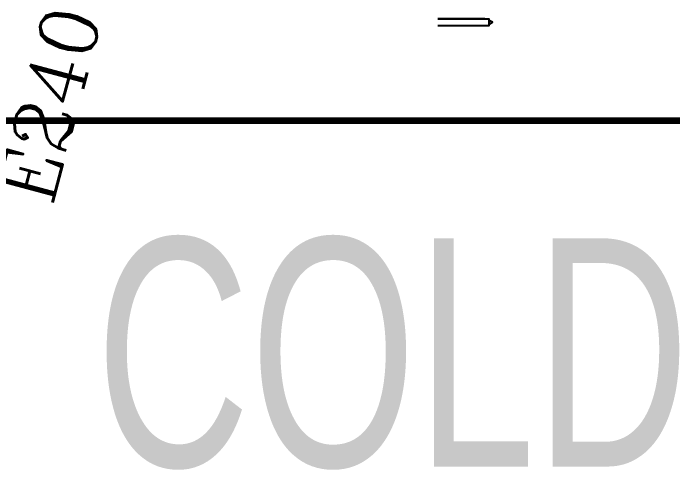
# Model space of a CAD drawing. Extents: x -57244 to 324435, y 15553 to 159369.
# Drawn here: x 96436 to 102214, y 29018 to 33017 of the extents above; entities that cross this region are included whole.
import ezdxf
from ezdxf.enums import TextEntityAlignment as Align

# ---------------------------------------------------------------- set-up
doc = ezdxf.new("R2010")
doc.units = 0
doc.header["$LTSCALE"] = 2000
doc.header["$MEASUREMENT"] = 0
doc.layers.add('AREE PDL', color=7, linetype='CONTINUOUS', lineweight=100)
doc.layers.add('BASE', color=253, linetype='CONTINUOUS')
doc.layers.add('SCRITTE', color=7, linetype='CONTINUOUS')
doc.styles.add('ROMANC', font='ROMANC', dxfattribs={"height": 0.2})
doc.styles.add('TXT', font='TXT', dxfattribs={"height": 0.2})

msp = doc.modelspace()

# ---------------------------------------------------------------- linework, layer by layer
at = {"layer": 'AREE PDL'}
msp.add_line((87052.9, 32078), (120011.4, 32078), dxfattribs=at)
at = {"layer": 'BASE', "linetype": 'Continuous'}
msp.add_line((100567, 32968.8), (100155.3, 32968.8), dxfattribs=at)
for points in [[(100155.3, 32968.8), (100602.5, 32968.8), (100602.5, 32906.3), (100155.3, 32906.3)], [(100612.2, 32925.1), (100633.8, 32937.5), (100612.2, 32950)], [(100612.2, 32925.1), (100633.8, 32937.5), (100612.2, 32950)]]:
    msp.add_lwpolyline(points, dxfattribs=at)

# ---------------------------------------------------------------- texts
at = {"layer": 'BASE', "linetype": 'Continuous', "style": 'ROMANC'}
msp.add_text('E240', height=500, rotation=74.99995, dxfattribs=at).set_placement((96768, 31318.6))
at = {"layer": 'SCRITTE', "color": 7, "linetype": 'Continuous', "style": 'TXT', "width": 0.7}
msp.add_text('COLD BOX TR2', height=2000, dxfattribs=at).set_placement((104025.1, 29046.7), align=Align.CENTER)

doc.saveas('drawing.dxf')
